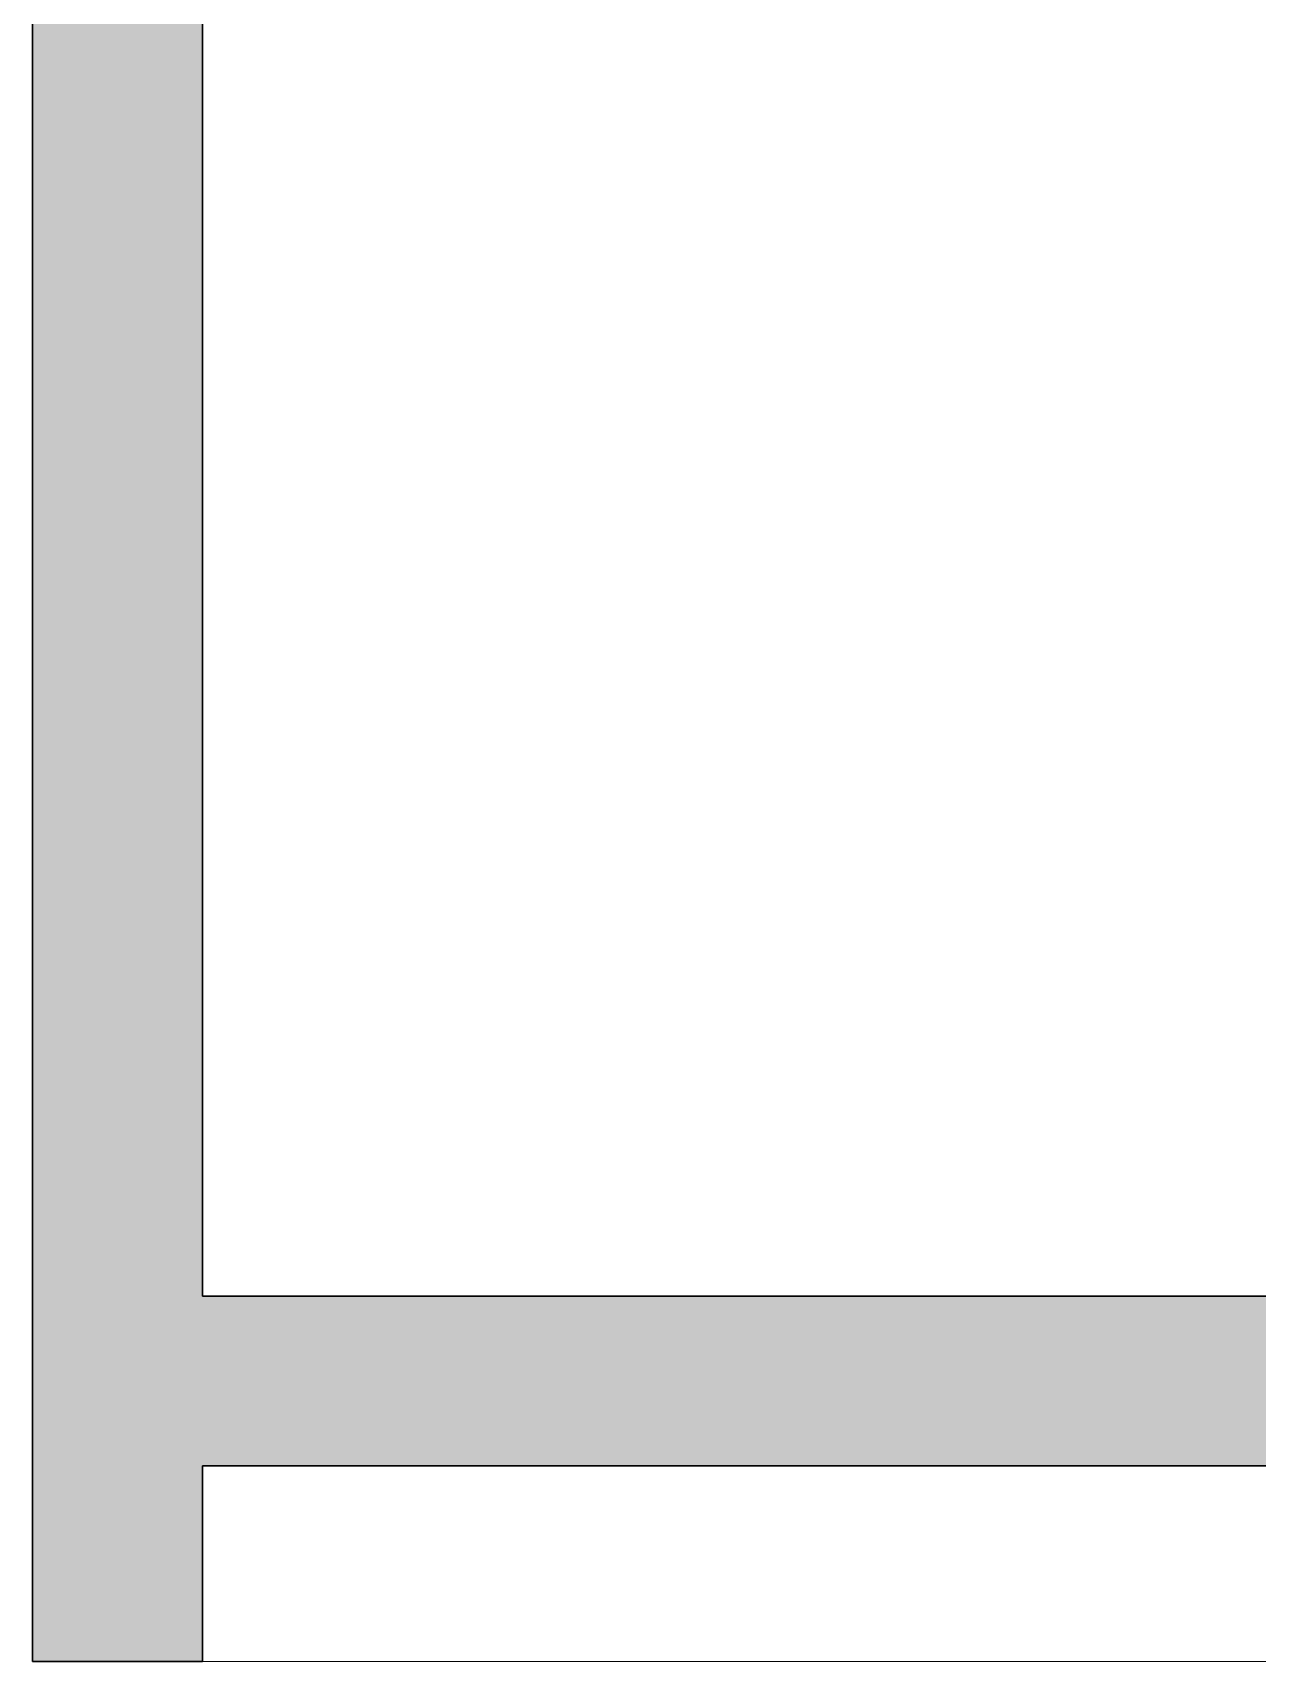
# Model space of a CAD drawing. Header units: millimetres. Extents: x 155927 to 326028, y -36033 to 97293.
# Drawn here: x 226351 to 227087, y 20438 to 21417 of the extents above; entities that cross this region are included whole.
import ezdxf

# ---------------------------------------------------------------- set-up
doc = ezdxf.new("R2010")
doc.units = ezdxf.units.MM
doc.header["$MEASUREMENT"] = 0
for name, color, linetype, lineweight in [('A-DOOR', 4, 'CONTINUOUS', 9), ('A-WALL-PATT', 7, 'CONTINUOUS', 9), ('I-WALL', 7, 'CONTINUOUS', 9)]:
    doc.layers.add(name, color=color, linetype=linetype, lineweight=lineweight)

msp = doc.modelspace()

# ---------------------------------------------------------------- hatches: boundary and pattern name
at = {"layer": 'A-WALL-PATT'}
h = msp.add_hatch(color=256, dxfattribs=at)
h.paths.add_polyline_path([(226452.83, 15118.61), (226452.83, 16728.11), (226350.83, 16728.11), (226350.83, 15118.61)], flags=0)
h.paths.add_polyline_path([(226452.83, 17738.11), (226452.83, 19428.11), (226350.83, 19428.11), (226350.83, 17738.11)], flags=0)
h.paths.add_polyline_path([(226350.83, 20438.11), (226452.83, 20438.11), (226452.83, 22128.11), (226350.83, 22128.11), (226350.83, 21732.44)], flags=0)
h.paths.add_polyline_path([(226452.83, 23138.11), (226452.83, 24829.11), (226350.83, 24829.11), (226350.83, 23138.11)], flags=0)
h.paths.add_polyline_path([(226350.83, 25839.11), (226452.83, 25839.11), (226452.83, 26057.61), (226350.83, 26057.61)], flags=0)
msp.add_hatch(color=256, dxfattribs=at).paths.add_polyline_path([(226452.83, 20555.61), (230379.2, 20555.61), (230379.2, 20657.61), (226452.83, 20657.61)], flags=0)

# ---------------------------------------------------------------- linework, layer by layer
at = {"layer": 'A-DOOR'}
msp.add_line((226452.83, 20438.11), (227462.83, 20438.11), dxfattribs=at)
at = {"layer": 'I-WALL', "lineweight": 30}
for p, q in [((226350.83, 22128.11), (226350.83, 20438.11)), ((226452.83, 20657.61), (226452.83, 22128.11)), ((230379.2, 20657.61), (226452.83, 20657.61)), ((226452.83, 20555.61), (230379.2, 20555.61)), ((226452.83, 20438.11), (226452.83, 20555.61)), ((226350.83, 20438.11), (226452.83, 20438.11))]:
    msp.add_line(p, q, dxfattribs=at)

doc.saveas('drawing.dxf')
